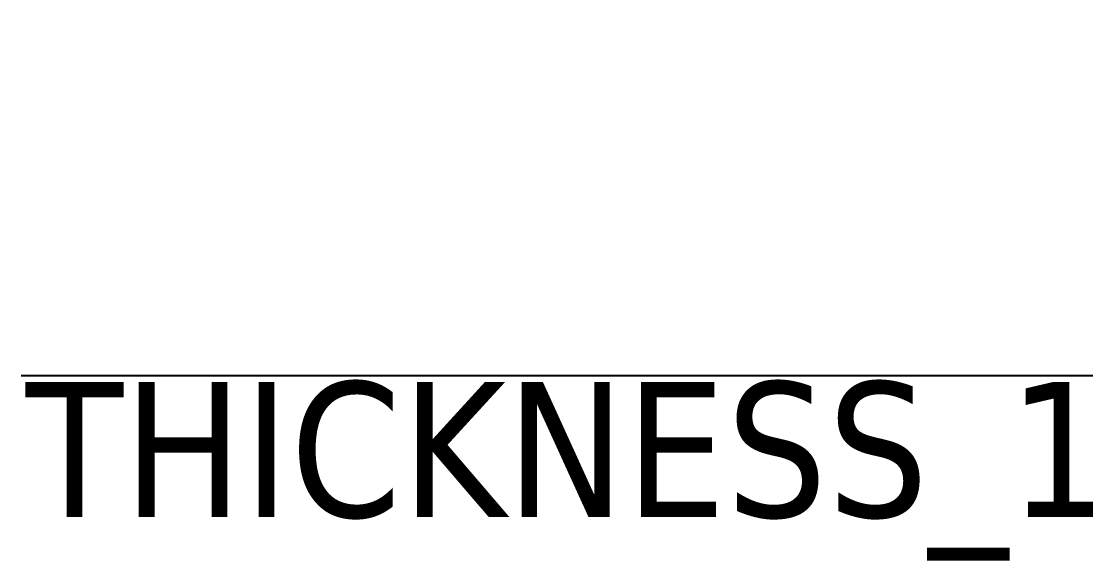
# Model space of a CAD drawing. Extents: x -1196 to 11, y -305 to 569.
# Drawn here: x -1196 to -592, y -305 to 1 of the extents above; entities that cross this region are included whole.
import ezdxf

# ---------------------------------------------------------------- set-up
doc = ezdxf.new("R2010")
doc.units = 0
doc.header["$LTSCALE"] = 25.4
doc.layers.get('0').update_dxf_attribs({"linetype": 'CONTINUOUS'})
doc.layers.get('DEFPOINTS').update_dxf_attribs({"linetype": 'CONTINUOUS'})
doc.styles.add('TAHOMA', font='txt')
doc.dimstyles.new('DIMSTYLE1', dxfattribs={"dimtxt": 76.627741, "dimasz": 12.7, "dimexe": 12.7, "dimexo": 12.7, "dimgap": 2.54, "dimtad": 4, "dimtih": 1, "dimtoh": 1, "dimzin": 0, "dimcen": 0.09, "dimazin": 3, "dimtfac": 1, "dimtofl": 0, "dimtmove": 0, "dimatfit": 3})

# ---------------------------------------------------------------- blocks, each defined once
blk = doc.blocks.new('*D8')
at = {"color": 0}
for p, q in [((-465, -194.52), (-465, -212.7)), ((0, -194.52), (0, -212.7)), ((-465, -200), (-1195.65, -200)), ((-12.7, -200), (-452.3, -200))]:
    blk.add_line(p, q, dxfattribs=at)
for points in [[(-452.3, -197.88), (-452.3, -202.12), (-465, -200)], [(-12.7, -202.12), (-12.7, -197.88), (0, -200)]]:
    blk.add_solid(points, dxfattribs=at)
at = {"layer": 'DEFPOINTS', "color": 0}
for p in [(-465, -181.82), (0, -181.82), (-465, -200)]:
    blk.add_point(p, dxfattribs=at)
at = {"color": 0, "style": 'TAHOMA'}
blk.add_text('THICKNESS_18', height=76.6277, dxfattribs=at).set_placement((-1193.11, -280.05))
blk = doc.blocks.new('GROUP7_2')
at = {"color": 250}
dim = blk.add_linear_dim(base=(-465, -200), p1=(0, -181.818), p2=(-465, -181.818), text='THICKNESS_18', dimstyle='DIMSTYLE1', override={"dimtih": 0, "dimpost": 'mm'}, dxfattribs=at)
dim.commit()
dim.dimension.update_dxf_attribs({"geometry": '*D8', "text_midpoint": (-836.674, -249.436)})

msp = doc.modelspace()

# ---------------------------------------------------------------- block references
at = {"color": 0}
ref = msp.add_blockref('GROUP7_2', (0, 0), dxfattribs=at)
ref.add_attrib('Skp_GroupInstanceName', 'ABF_Flatten', (0, 0), dxfattribs={"height": 1})

doc.saveas('drawing.dxf')
